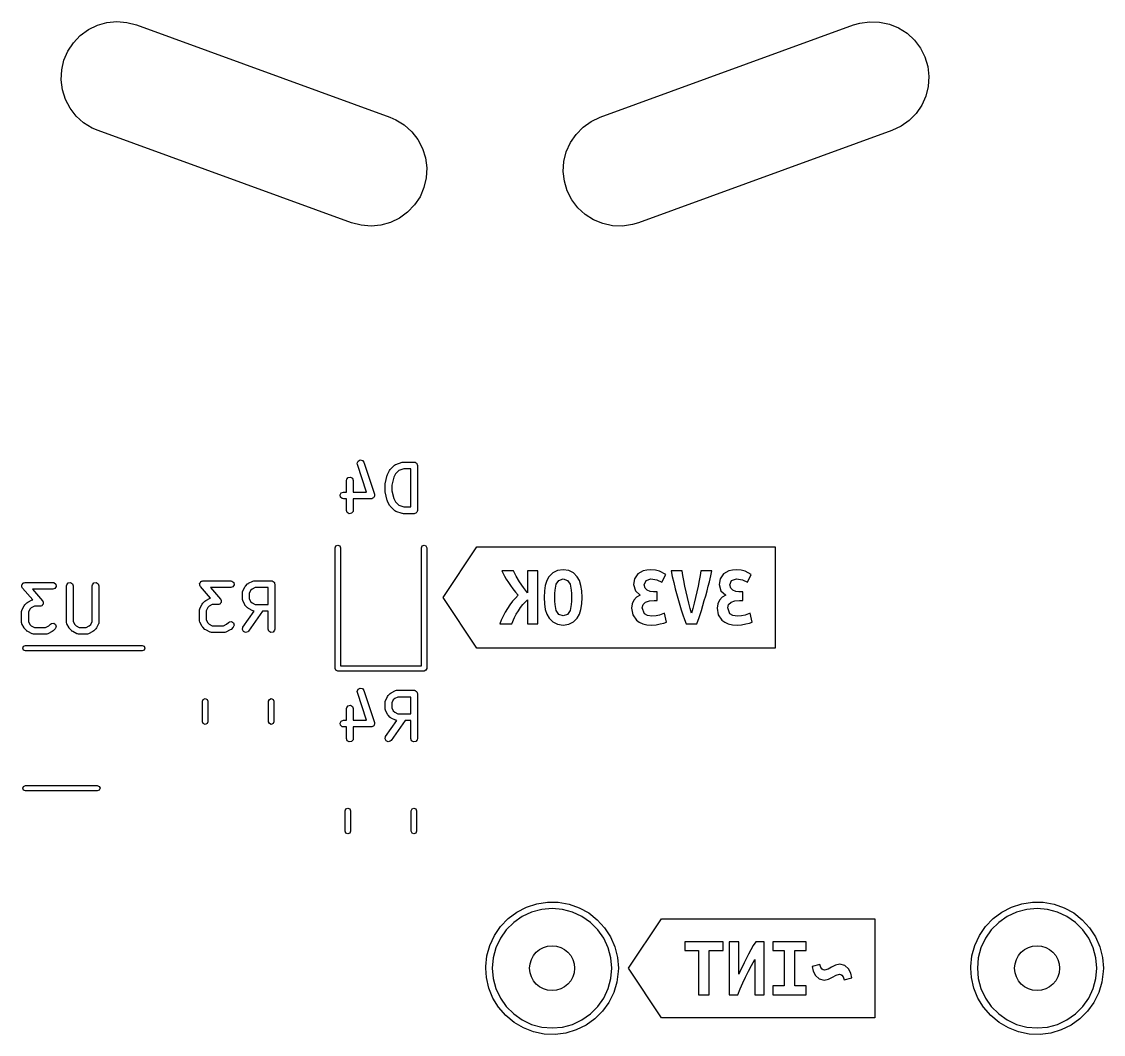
# Model space of a CAD drawing. Extents: x 15 to 417, y -164 to -100.
# Drawn here: x 40.26 to 64.34, y -158.95 to -136.41 of the extents above; entities that cross this region are included whole.
import ezdxf

# ---------------------------------------------------------------- set-up
doc = ezdxf.new("R2010")
doc.units = 0
doc.layers.add('BLACK', color=7, linetype='CONTINUOUS')

msp = doc.modelspace()

# ---------------------------------------------------------------- linework, layer by layer
at = {"layer": 'BLACK', "linetype": 'CONTINUOUS'}
for p, q in [((41.7491, -136.586), (41.949, -136.489)), ((41.949, -136.489), (42.163, -136.429)), ((42.163, -136.429), (42.3842, -136.408)), ((42.3842, -136.408), (42.6057, -136.426)), ((42.6057, -136.426), (42.8204, -136.483)), ((42.8204, -136.483), (48.4586, -138.535)), ((53.1414, -138.535), (58.7796, -136.483)), ((58.7796, -136.483), (58.9174, -136.442)), ((58.9174, -136.442), (59.1373, -136.41)), ((59.1373, -136.41), (59.3594, -136.417)), ((59.3594, -136.417), (59.5767, -136.464)), ((59.5767, -136.464), (59.7823, -136.548)), ((41.416, -136.878), (41.5696, -136.717)), ((41.5696, -136.717), (41.7491, -136.586)), ((59.7823, -136.548), (59.9698, -136.668)), ((59.9698, -136.668), (60.1331, -136.818)), ((41.2934, -137.063), (41.416, -136.878)), ((60.1331, -136.818), (60.2671, -136.996)), ((41.2055, -137.268), (41.2934, -137.063)), ((60.2671, -136.996), (60.3677, -137.194)), ((60.3677, -137.194), (60.4315, -137.407)), ((41.1551, -137.484), (41.2055, -137.268)), ((60.4315, -137.407), (60.4567, -137.627)), ((41.1438, -137.706), (41.1551, -137.484)), ((41.1721, -137.926), (41.1438, -137.706)), ((60.4567, -137.627), (60.4424, -137.849)), ((41.2389, -138.138), (41.1721, -137.926)), ((60.4424, -137.849), (60.389, -138.065)), ((41.3422, -138.335), (41.2389, -138.138)), ((60.389, -138.065), (60.2982, -138.268)), ((41.4787, -138.51), (41.3422, -138.335)), ((60.2982, -138.268), (60.173, -138.451)), ((41.6441, -138.659), (41.4787, -138.51)), ((41.8332, -138.776), (41.6441, -138.659)), ((48.4586, -138.535), (48.5908, -138.592)), ((48.5908, -138.592), (48.7799, -138.709)), ((52.7588, -138.758), (52.9401, -138.63)), ((52.9401, -138.63), (53.1414, -138.535)), ((60.0172, -138.61), (59.8359, -138.738)), ((60.173, -138.451), (60.0172, -138.61)), ((41.9654, -138.833), (41.8332, -138.776)), ((47.6036, -140.885), (41.9654, -138.833)), ((48.7799, -138.709), (48.9453, -138.858)), ((48.9453, -138.858), (49.0818, -139.033)), ((52.4778, -139.1), (52.603, -138.917)), ((52.603, -138.917), (52.7588, -138.758)), ((59.6346, -138.833), (53.9964, -140.885)), ((59.8359, -138.738), (59.6346, -138.833)), ((49.0818, -139.033), (49.1851, -139.23)), ((52.387, -139.303), (52.4778, -139.1)), ((49.1851, -139.23), (49.2519, -139.442)), ((52.3336, -139.519), (52.387, -139.303)), ((49.2519, -139.442), (49.2802, -139.662)), ((52.3193, -139.741), (52.3336, -139.519)), ((49.2689, -139.884), (49.2185, -140.1)), ((49.2802, -139.662), (49.2689, -139.884)), ((52.3445, -139.961), (52.3193, -139.741)), ((49.2185, -140.1), (49.1306, -140.305)), ((52.4083, -140.174), (52.3445, -139.961)), ((49.1306, -140.305), (49.008, -140.49)), ((52.5089, -140.372), (52.4083, -140.174)), ((49.008, -140.49), (48.8544, -140.651)), ((52.6429, -140.55), (52.5089, -140.372)), ((52.8062, -140.7), (52.6429, -140.55)), ((48.6749, -140.782), (48.475, -140.879)), ((48.8544, -140.651), (48.6749, -140.782)), ((52.9937, -140.82), (52.8062, -140.7)), ((53.1993, -140.904), (52.9937, -140.82)), ((47.8183, -140.942), (47.6036, -140.885)), ((48.0398, -140.96), (47.8183, -140.942)), ((48.261, -140.939), (48.0398, -140.96)), ((48.475, -140.879), (48.261, -140.939)), ((53.4166, -140.951), (53.1993, -140.904)), ((53.6387, -140.958), (53.4166, -140.951)), ((53.8586, -140.926), (53.6387, -140.958)), ((53.9964, -140.885), (53.8586, -140.926)), ((47.7326, -146.238), (47.7515, -146.191)), ((47.7365, -146.264), (47.7326, -146.238)), ((47.9417, -146.88), (47.7365, -146.264)), ((47.7515, -146.191), (47.7966, -146.166)), ((47.7966, -146.166), (47.8469, -146.176)), ((47.8469, -146.176), (47.8788, -146.217)), ((47.8788, -146.217), (48.1169, -146.931)), ((48.4548, -146.397), (48.4682, -146.379)), ((48.4682, -146.379), (48.4689, -146.378)), ((48.4689, -146.378), (48.5641, -146.282)), ((48.5641, -146.282), (48.5854, -146.268)), ((48.5854, -146.268), (48.5899, -146.267)), ((48.5899, -146.267), (48.5934, -146.264)), ((48.5934, -146.264), (48.7363, -146.217)), ((48.7722, -146.363), (48.6577, -146.401)), ((48.7363, -146.217), (48.7585, -146.213)), ((48.7585, -146.213), (48.76, -146.213)), ((48.76, -146.213), (48.9981, -146.213)), ((48.9231, -146.363), (48.7722, -146.363)), ((48.9231, -147.213), (48.9231, -146.363)), ((48.9981, -146.213), (49.0078, -146.215)), ((49.0078, -146.215), (49.0111, -146.214)), ((49.0111, -146.214), (49.014, -146.216)), ((49.014, -146.216), (49.0237, -146.217)), ((49.0237, -146.217), (49.0387, -146.23)), ((49.0387, -146.23), (49.0555, -146.24)), ((49.0555, -146.24), (49.0579, -146.246)), ((49.0579, -146.246), (49.063, -146.25)), ((49.063, -146.25), (49.0664, -146.27)), ((49.0664, -146.27), (49.0731, -146.288)), ((49.0731, -146.288), (49.0731, -147.288)), ((47.4945, -146.621), (47.499, -146.596)), ((47.4945, -146.88), (47.4945, -146.621)), ((47.499, -146.596), (47.532, -146.556)), ((47.532, -146.556), (47.5825, -146.547)), ((47.5825, -146.547), (47.627, -146.573)), ((47.627, -146.573), (47.6445, -146.621)), ((47.6445, -146.621), (47.6445, -146.88)), ((48.3539, -146.698), (48.4015, -146.508)), ((48.4015, -146.508), (48.4068, -146.496)), ((48.4068, -146.496), (48.4072, -146.492)), ((48.4072, -146.492), (48.4548, -146.397)), ((48.545, -146.552), (48.5017, -146.726)), ((48.5835, -146.475), (48.545, -146.552)), ((48.6577, -146.401), (48.5835, -146.475)), ((48.3517, -146.716), (48.3543, -146.702)), ((48.3517, -146.859), (48.3517, -146.716)), ((48.3529, -146.863), (48.3517, -146.859)), ((48.3539, -146.877), (48.3529, -146.863)), ((48.3543, -146.702), (48.3539, -146.698)), ((48.5017, -146.726), (48.5017, -146.85)), ((48.5017, -146.85), (48.545, -147.024)), ((47.3528, -146.942), (47.3785, -146.897)), ((47.3617, -146.992), (47.3528, -146.942)), ((47.401, -147.025), (47.3617, -146.992)), ((47.3785, -146.897), (47.4267, -146.88)), ((47.4267, -147.03), (47.401, -147.025)), ((47.4267, -146.88), (47.4945, -146.88)), ((47.4945, -147.03), (47.4267, -147.03)), ((47.4945, -147.288), (47.4945, -147.03)), ((47.6445, -146.88), (47.9417, -146.88)), ((48.0457, -147.03), (47.6445, -147.03)), ((47.6445, -147.03), (47.6445, -147.288)), ((48.0511, -147.028), (48.0457, -147.03)), ((48.0567, -147.029), (48.0511, -147.028)), ((48.0747, -147.019), (48.0567, -147.029)), ((48.0939, -147.012), (48.0747, -147.019)), ((48.0968, -147.007), (48.0939, -147.012)), ((48.1018, -147.004), (48.0968, -147.007)), ((48.1093, -146.985), (48.1018, -147.004)), ((48.1196, -146.968), (48.1093, -146.985)), ((48.1169, -146.931), (48.1207, -146.957)), ((48.1207, -146.957), (48.1186, -146.962)), ((48.1186, -146.962), (48.1196, -146.968)), ((48.4015, -147.068), (48.3539, -146.877)), ((48.4035, -147.071), (48.4015, -147.068)), ((48.4072, -147.083), (48.4035, -147.071)), ((48.4548, -147.179), (48.4072, -147.083)), ((48.545, -147.024), (48.5835, -147.101)), ((48.5835, -147.101), (48.6577, -147.175)), ((47.5121, -147.336), (47.4945, -147.288)), ((47.5565, -147.362), (47.5121, -147.336)), ((47.64, -147.314), (47.607, -147.353)), ((47.6445, -147.288), (47.64, -147.314)), ((48.456, -147.18), (48.4548, -147.179)), ((48.4689, -147.198), (48.456, -147.18)), ((48.5641, -147.293), (48.4689, -147.198)), ((48.5682, -147.295), (48.5641, -147.293)), ((48.5705, -147.299), (48.5682, -147.295)), ((48.5934, -147.311), (48.5705, -147.299)), ((48.7363, -147.359), (48.5934, -147.311)), ((48.6577, -147.175), (48.7722, -147.213)), ((48.7722, -147.213), (48.9231, -147.213)), ((49.0399, -147.348), (49.0356, -147.353)), ((49.0463, -147.345), (49.0399, -147.348)), ((49.056, -147.328), (49.0463, -147.345)), ((49.0686, -147.314), (49.056, -147.328)), ((49.0703, -147.304), (49.0686, -147.314)), ((49.072, -147.301), (49.0703, -147.304)), ((49.0731, -147.288), (49.0714, -147.298)), ((49.0714, -147.298), (49.072, -147.301)), ((47.607, -147.353), (47.5565, -147.362)), ((48.7379, -147.359), (48.7363, -147.359)), ((48.76, -147.363), (48.7379, -147.359)), ((48.9981, -147.363), (48.76, -147.363)), ((49.0164, -147.356), (48.9981, -147.363)), ((49.0356, -147.353), (49.0164, -147.356)), ((47.2576, -148.079), (47.3, -148.061)), ((47.3, -148.061), (47.3424, -148.079)), ((49.1776, -148.079), (49.22, -148.061)), ((49.22, -148.061), (49.2624, -148.079)), ((47.24, -148.121), (47.2576, -148.079)), ((47.24, -150.806), (47.24, -148.121)), ((47.3424, -148.079), (47.36, -148.121)), ((47.36, -148.121), (47.36, -150.746)), ((49.16, -148.121), (49.1776, -148.079)), ((49.16, -150.746), (49.16, -148.121)), ((49.2624, -148.079), (49.28, -148.121)), ((49.28, -148.121), (49.28, -150.806)), ((49.6434, -149.225), (50.3954, -148.097)), ((50.3954, -148.097), (57.0366, -148.097)), ((57.0366, -148.097), (57.0366, -150.353)), ((51.2128, -148.636), (50.948, -148.636)), ((50.948, -148.636), (51.0118, -148.754)), ((51.0118, -148.754), (51.0516, -148.821)), ((51.27, -148.751), (51.2128, -148.636)), ((51.3452, -148.878), (51.27, -148.751)), ((51.7538, -148.636), (51.5195, -148.636)), ((51.5195, -148.636), (51.5195, -149.126)), ((51.7538, -149.816), (51.7538, -148.636)), ((51.9996, -148.765), (51.9521, -148.852)), ((52.083, -148.679), (51.9996, -148.765)), ((52.1884, -148.627), (52.083, -148.679)), ((52.3158, -148.61), (52.1884, -148.627)), ((52.4394, -148.627), (52.3158, -148.61)), ((52.5436, -148.679), (52.4394, -148.627)), ((52.6282, -148.765), (52.5436, -148.679)), ((52.6774, -148.852), (52.6282, -148.765)), ((53.977, -148.704), (53.9065, -148.81)), ((54.0979, -148.634), (53.977, -148.704)), ((54.1777, -148.616), (54.0979, -148.634)), ((54.2703, -148.61), (54.1777, -148.616)), ((54.3715, -148.618), (54.2703, -148.61)), ((54.4618, -148.645), (54.3715, -148.618)), ((54.598, -148.714), (54.4618, -148.645)), ((54.5142, -148.886), (54.598, -148.714)), ((54.7199, -148.636), (54.7454, -148.757)), ((54.9657, -148.636), (54.7199, -148.636)), ((54.7454, -148.757), (54.7761, -148.892)), ((54.9828, -148.735), (54.9657, -148.636)), ((55.0038, -148.85), (54.9828, -148.735)), ((55.3629, -148.735), (55.3429, -148.849)), ((55.3771, -148.636), (55.3629, -148.735)), ((55.6248, -148.636), (55.3771, -148.636)), ((55.5715, -148.876), (55.6029, -148.743)), ((55.6029, -148.743), (55.6248, -148.636)), ((55.882, -148.704), (55.8115, -148.81)), ((56.0029, -148.634), (55.882, -148.704)), ((56.0827, -148.616), (56.0029, -148.634)), ((56.1753, -148.61), (56.0827, -148.616)), ((56.2765, -148.618), (56.1753, -148.61)), ((56.3668, -148.645), (56.2765, -148.618)), ((56.503, -148.714), (56.3668, -148.645)), ((56.4192, -148.886), (56.503, -148.714)), ((40.2646, -148.955), (40.2676, -148.95)), ((40.2681, -148.975), (40.2646, -148.955)), ((40.2675, -148.944), (40.2802, -148.928)), ((40.2676, -148.95), (40.2675, -148.944)), ((40.2685, -148.995), (40.2681, -148.975)), ((40.273, -149.002), (40.2685, -148.995)), ((40.2735, -149.005), (40.273, -149.002)), ((40.2762, -149.008), (40.2735, -149.005)), ((40.282, -149.017), (40.2762, -149.008)), ((40.2802, -148.928), (40.2903, -148.91)), ((40.5097, -149.277), (40.282, -149.017)), ((40.2903, -148.91), (40.2959, -148.908)), ((40.2959, -148.908), (40.2996, -148.904)), ((40.2996, -148.904), (40.3195, -148.9)), ((40.3195, -148.9), (40.3385, -148.893)), ((40.3385, -148.893), (40.9575, -148.893)), ((40.9575, -148.893), (40.9832, -148.897)), ((41.0057, -149.025), (40.9575, -149.043)), ((40.9832, -148.897), (41.0225, -148.93)), ((41.0314, -148.981), (41.0057, -149.025)), ((41.0225, -148.93), (41.0314, -148.981)), ((41.2635, -148.968), (41.268, -148.942)), ((41.2635, -149.777), (41.2635, -148.968)), ((41.268, -148.942), (41.301, -148.903)), ((41.301, -148.903), (41.3515, -148.894)), ((41.3515, -148.894), (41.3959, -148.92)), ((41.3959, -148.92), (41.4135, -148.968)), ((41.4135, -148.968), (41.4135, -149.76)), ((41.8349, -148.968), (41.8394, -148.942)), ((41.8349, -149.76), (41.8349, -148.968)), ((41.8394, -148.942), (41.8724, -148.903)), ((41.8724, -148.903), (41.9229, -148.894)), ((41.9229, -148.894), (41.9674, -148.92)), ((41.9674, -148.92), (41.9849, -148.968)), ((41.9849, -148.968), (41.9849, -149.777)), ((44.2254, -148.918), (44.2284, -148.913)), ((44.2289, -148.938), (44.2254, -148.918)), ((44.2283, -148.907), (44.241, -148.891)), ((44.2284, -148.913), (44.2283, -148.907)), ((44.2294, -148.958), (44.2289, -148.938)), ((44.2338, -148.966), (44.2294, -148.958)), ((44.2343, -148.969), (44.2338, -148.966)), ((44.237, -148.971), (44.2343, -148.969)), ((44.2428, -148.981), (44.237, -148.971)), ((44.241, -148.891), (44.2511, -148.874)), ((44.4705, -149.241), (44.2428, -148.981)), ((44.2511, -148.874), (44.2567, -148.872)), ((44.2567, -148.872), (44.2604, -148.867)), ((44.2604, -148.867), (44.2803, -148.863)), ((44.2803, -148.863), (44.2993, -148.856)), ((44.2993, -148.856), (44.9183, -148.856)), ((44.9183, -149.006), (44.4646, -149.006)), ((44.4646, -149.006), (44.6891, -149.263)), ((44.9183, -148.856), (44.944, -148.861)), ((44.9665, -148.989), (44.9183, -149.006)), ((44.944, -148.861), (44.9833, -148.894)), ((44.9922, -148.944), (44.9665, -148.989)), ((44.9833, -148.894), (44.9922, -148.944)), ((45.1846, -149.088), (45.2322, -148.993)), ((45.2322, -148.993), (45.2456, -148.975)), ((45.2456, -148.975), (45.2463, -148.974)), ((45.2463, -148.974), (45.2939, -148.926)), ((45.2939, -148.926), (45.3122, -148.913)), ((45.3122, -148.913), (45.3134, -148.912)), ((45.3134, -148.912), (45.4086, -148.864)), ((45.4598, -149.006), (45.3913, -149.041)), ((45.4086, -148.864), (45.4336, -148.857)), ((45.4336, -148.857), (45.4379, -148.858)), ((45.4379, -148.858), (45.4421, -148.856)), ((45.4421, -148.856), (45.8231, -148.856)), ((45.7481, -149.006), (45.4598, -149.006)), ((45.7481, -149.38), (45.7481, -149.006)), ((45.8231, -148.856), (45.8328, -148.858)), ((45.8328, -148.858), (45.8361, -148.858)), ((45.8361, -148.858), (45.839, -148.859)), ((45.839, -148.859), (45.8487, -148.861)), ((45.8487, -148.861), (45.8637, -148.873)), ((45.8637, -148.873), (45.8805, -148.883)), ((45.8805, -148.883), (45.8829, -148.89)), ((45.8829, -148.89), (45.888, -148.894)), ((45.888, -148.894), (45.8914, -148.913)), ((45.8914, -148.913), (45.8981, -148.931)), ((45.8981, -148.931), (45.8981, -149.931)), ((51.0516, -148.821), (51.0966, -148.891)), ((51.0966, -148.891), (51.1459, -148.963)), ((51.1459, -148.963), (51.1985, -149.036)), ((51.4319, -149.008), (51.3452, -148.878)), ((51.5195, -149.126), (51.4319, -149.008)), ((51.9181, -148.958), (51.8978, -149.082)), ((51.9521, -148.852), (51.9181, -148.958)), ((52.1358, -149.064), (52.1625, -148.934)), ((52.1625, -148.934), (52.2187, -148.846)), ((52.2187, -148.846), (52.3158, -148.814)), ((52.3158, -148.814), (52.413, -148.846)), ((52.413, -148.846), (52.4692, -148.934)), ((52.4692, -148.934), (52.4958, -149.065)), ((52.7125, -148.958), (52.6774, -148.852)), ((52.7336, -149.082), (52.7125, -148.958)), ((53.9065, -148.81), (53.8836, -148.941)), ((53.8836, -148.941), (53.9236, -149.076)), ((54.1217, -148.949), (54.1608, -148.847)), ((54.1398, -149.021), (54.1217, -148.949)), ((54.1865, -149.067), (54.1398, -149.021)), ((54.1608, -148.847), (54.2684, -148.81)), ((54.2684, -148.81), (54.4008, -148.832)), ((54.4008, -148.832), (54.5142, -148.886)), ((54.7761, -148.892), (54.8118, -149.036)), ((55.0276, -148.973), (55.0038, -148.85)), ((55.0533, -149.1), (55.0276, -148.973)), ((55.3188, -148.972), (55.2924, -149.098)), ((55.3429, -148.849), (55.3188, -148.972)), ((55.519, -149.08), (55.5463, -148.976)), ((55.5463, -148.976), (55.5715, -148.876)), ((55.8115, -148.81), (55.7886, -148.941)), ((55.7886, -148.941), (55.8286, -149.076)), ((56.0267, -148.949), (56.0658, -148.847)), ((56.0448, -149.021), (56.0267, -148.949)), ((56.0915, -149.067), (56.0448, -149.021)), ((56.0658, -148.847), (56.1734, -148.81)), ((56.1734, -148.81), (56.3058, -148.832)), ((56.3058, -148.832), (56.4192, -148.886)), ((40.9575, -149.043), (40.5038, -149.043)), ((40.5038, -149.043), (40.7283, -149.299)), ((44.361, -149.293), (44.4562, -149.245)), ((44.4562, -149.245), (44.4705, -149.241)), ((44.6891, -149.263), (44.6949, -149.273)), ((44.6949, -149.273), (44.6976, -149.275)), ((45.1767, -149.122), (45.1812, -149.096)), ((45.1767, -149.265), (45.1767, -149.122)), ((45.1782, -149.269), (45.1767, -149.265)), ((45.1772, -149.273), (45.1782, -149.269)), ((45.1846, -149.298), (45.1772, -149.273)), ((45.1812, -149.096), (45.1841, -149.093)), ((45.1841, -149.093), (45.1846, -149.088)), ((45.3609, -149.071), (45.3267, -149.14)), ((45.3267, -149.14), (45.3267, -149.247)), ((45.3267, -149.247), (45.3609, -149.316)), ((45.3913, -149.041), (45.3609, -149.071)), ((50.3954, -150.353), (49.6434, -149.225)), ((51.2523, -149.241), (51.1919, -149.311)), ((51.1985, -149.036), (51.254, -149.109)), ((51.3119, -149.179), (51.2523, -149.241)), ((51.254, -149.109), (51.3119, -149.179)), ((51.8978, -149.082), (51.891, -149.225)), ((51.891, -149.225), (51.8979, -149.368)), ((52.1291, -149.225), (52.1308, -149.142)), ((52.1308, -149.308), (52.1291, -149.225)), ((52.1308, -149.142), (52.1358, -149.064)), ((52.4958, -149.065), (52.5008, -149.142)), ((52.5008, -149.142), (52.5025, -149.225)), ((52.5025, -149.225), (52.5008, -149.308)), ((52.7406, -149.225), (52.7336, -149.082)), ((52.7338, -149.368), (52.7406, -149.225)), ((53.9491, -149.223), (53.8884, -149.288)), ((53.9236, -149.076), (54.0303, -149.175)), ((54.0303, -149.175), (53.9491, -149.223)), ((54.2513, -149.092), (54.1865, -149.067)), ((54.3237, -149.099), (54.2513, -149.092)), ((54.4113, -149.099), (54.3237, -149.099)), ((54.4113, -149.294), (54.4113, -149.099)), ((54.8118, -149.036), (54.8523, -149.188)), ((54.8523, -149.188), (54.8818, -149.292)), ((55.0809, -149.228), (55.0533, -149.1)), ((55.1104, -149.354), (55.0809, -149.228)), ((55.2638, -149.226), (55.2333, -149.352)), ((55.2924, -149.098), (55.2638, -149.226)), ((55.4584, -149.298), (55.4895, -149.188)), ((55.4895, -149.188), (55.519, -149.08)), ((55.8541, -149.223), (55.7934, -149.288)), ((55.8286, -149.076), (55.9353, -149.175)), ((55.9353, -149.175), (55.8541, -149.223)), ((56.1563, -149.092), (56.0915, -149.067)), ((56.2287, -149.099), (56.1563, -149.092)), ((56.3163, -149.099), (56.2287, -149.099)), ((56.3163, -149.294), (56.3163, -149.099)), ((40.2635, -149.539), (40.268, -149.514)), ((40.268, -149.514), (40.2709, -149.51)), ((40.2709, -149.51), (40.2714, -149.506)), ((40.2714, -149.506), (40.319, -149.411)), ((40.319, -149.411), (40.3324, -149.393)), ((40.3324, -149.393), (40.3331, -149.391)), ((40.3331, -149.391), (40.3807, -149.343)), ((40.3807, -149.343), (40.399, -149.331)), ((40.399, -149.331), (40.4002, -149.329)), ((40.4002, -149.329), (40.4954, -149.282)), ((40.4477, -149.488), (40.4135, -149.557)), ((40.4781, -149.458), (40.4477, -149.488)), ((40.5467, -149.424), (40.4781, -149.458)), ((40.4954, -149.282), (40.5097, -149.277)), ((40.6718, -149.424), (40.5467, -149.424)), ((40.6908, -149.417), (40.6718, -149.424)), ((40.7106, -149.413), (40.6908, -149.417)), ((40.7144, -149.408), (40.7106, -149.413)), ((40.72, -149.406), (40.7144, -149.408)), ((40.7301, -149.389), (40.72, -149.406)), ((40.7283, -149.299), (40.7341, -149.309)), ((40.7428, -149.373), (40.7301, -149.389)), ((40.7341, -149.309), (40.7368, -149.311)), ((40.7368, -149.311), (40.7373, -149.314)), ((40.7373, -149.314), (40.7417, -149.322)), ((40.7417, -149.322), (40.7422, -149.342)), ((40.7422, -149.342), (40.7457, -149.362)), ((40.7457, -149.362), (40.7427, -149.367)), ((40.7427, -149.367), (40.7428, -149.373)), ((44.2243, -149.503), (44.2288, -149.477)), ((44.2243, -149.741), (44.2243, -149.503)), ((44.2288, -149.477), (44.2317, -149.474)), ((44.2317, -149.474), (44.2322, -149.469)), ((44.2322, -149.469), (44.2798, -149.374)), ((44.2798, -149.374), (44.2932, -149.356)), ((44.2932, -149.356), (44.2939, -149.355)), ((44.2939, -149.355), (44.3415, -149.307)), ((44.3415, -149.307), (44.3599, -149.294)), ((44.3599, -149.294), (44.361, -149.293)), ((44.4085, -149.452), (44.3743, -149.521)), ((44.4389, -149.422), (44.4085, -149.452)), ((44.5075, -149.387), (44.4389, -149.422)), ((44.6326, -149.387), (44.5075, -149.387)), ((44.6516, -149.38), (44.6326, -149.387)), ((44.6715, -149.376), (44.6516, -149.38)), ((44.6752, -149.372), (44.6715, -149.376)), ((44.6808, -149.37), (44.6752, -149.372)), ((44.6909, -149.352), (44.6808, -149.37)), ((44.7036, -149.337), (44.6909, -149.352)), ((44.6976, -149.275), (44.6981, -149.278)), ((44.6981, -149.278), (44.7025, -149.285)), ((44.7025, -149.285), (44.703, -149.305)), ((44.703, -149.305), (44.7065, -149.325)), ((44.7065, -149.325), (44.7035, -149.331)), ((44.7035, -149.331), (44.7036, -149.337)), ((45.2322, -149.393), (45.1846, -149.298)), ((45.2334, -149.395), (45.2322, -149.393)), ((45.2463, -149.413), (45.2334, -149.395)), ((45.2939, -149.461), (45.2463, -149.413)), ((45.2954, -149.461), (45.2939, -149.461)), ((45.3134, -149.475), (45.2954, -149.461)), ((45.4086, -149.522), (45.3134, -149.475)), ((45.3609, -149.316), (45.3913, -149.346)), ((45.3913, -149.346), (45.4598, -149.38)), ((45.4598, -149.38), (45.7481, -149.38)), ((51.0766, -149.47), (51.0249, -149.556)), ((51.1326, -149.388), (51.0766, -149.47)), ((51.1919, -149.311), (51.1326, -149.388)), ((51.3195, -149.521), (51.3683, -149.45)), ((51.3683, -149.45), (51.4195, -149.384)), ((51.4195, -149.384), (51.5195, -149.276)), ((51.5195, -149.276), (51.5195, -149.816)), ((51.8979, -149.368), (51.9186, -149.492)), ((51.9186, -149.492), (51.9531, -149.598)), ((52.1358, -149.385), (52.1308, -149.308)), ((52.1625, -149.516), (52.1358, -149.385)), ((52.4958, -149.386), (52.4692, -149.516)), ((52.5008, -149.308), (52.4958, -149.386)), ((52.679, -149.598), (52.7132, -149.492)), ((52.7132, -149.492), (52.7338, -149.368)), ((53.8505, -149.369), (53.8379, -149.465)), ((53.8379, -149.465), (53.8646, -149.616)), ((53.8884, -149.288), (53.8505, -149.369)), ((54.076, -149.461), (54.0946, -149.382)), ((54.1246, -149.589), (54.076, -149.461)), ((54.0946, -149.382), (54.1503, -149.331)), ((54.1503, -149.331), (54.2346, -149.303)), ((54.2346, -149.303), (54.3389, -149.294)), ((54.3389, -149.294), (54.4113, -149.294)), ((54.8818, -149.292), (54.9133, -149.397)), ((54.9133, -149.397), (54.9466, -149.504)), ((54.9466, -149.504), (54.9813, -149.61)), ((55.1409, -149.471), (55.1104, -149.354)), ((55.1714, -149.576), (55.1409, -149.471)), ((55.2021, -149.47), (55.1714, -149.576)), ((55.2333, -149.352), (55.2021, -149.47)), ((55.3924, -149.518), (55.426, -149.408)), ((55.426, -149.408), (55.4584, -149.298)), ((55.7555, -149.369), (55.7429, -149.465)), ((55.7429, -149.465), (55.7696, -149.616)), ((55.7934, -149.288), (55.7555, -149.369)), ((55.981, -149.461), (55.9996, -149.382)), ((56.0296, -149.589), (55.981, -149.461)), ((55.9996, -149.382), (56.0553, -149.331)), ((56.0553, -149.331), (56.1396, -149.303)), ((56.1396, -149.303), (56.2439, -149.294)), ((56.2439, -149.294), (56.3163, -149.294)), ((40.2635, -149.777), (40.2635, -149.539)), ((40.4135, -149.557), (40.4135, -149.76)), ((44.2258, -149.745), (44.2243, -149.741)), ((44.2248, -149.749), (44.2258, -149.745)), ((44.2322, -149.774), (44.2248, -149.749)), ((44.3743, -149.521), (44.3743, -149.723)), ((44.3743, -149.723), (44.4085, -149.792)), ((45.1902, -149.888), (45.4411, -149.53)), ((45.624, -149.53), (45.3131, -149.974)), ((45.4131, -149.523), (45.4086, -149.522)), ((45.4165, -149.526), (45.4131, -149.523)), ((45.4411, -149.53), (45.4165, -149.526)), ((45.7481, -149.53), (45.624, -149.53)), ((45.7481, -149.931), (45.7481, -149.53)), ((50.939, -149.731), (50.908, -149.816)), ((50.9785, -149.643), (50.939, -149.731)), ((51.0249, -149.556), (50.9785, -149.643)), ((51.1728, -149.816), (51.2328, -149.672)), ((51.2328, -149.672), (51.274, -149.596)), ((51.274, -149.596), (51.3195, -149.521)), ((51.9531, -149.598), (52.0015, -149.685)), ((52.0015, -149.685), (52.0853, -149.771)), ((52.2196, -149.604), (52.1625, -149.516)), ((52.3158, -149.636), (52.2196, -149.604)), ((52.413, -149.604), (52.3158, -149.636)), ((52.4692, -149.516), (52.413, -149.604)), ((52.5472, -149.771), (52.6311, -149.685)), ((52.6311, -149.685), (52.679, -149.598)), ((53.8646, -149.616), (53.9465, -149.735)), ((53.9465, -149.735), (54.0094, -149.779)), ((54.191, -149.627), (54.1246, -149.589)), ((54.2932, -149.64), (54.191, -149.627)), ((54.3834, -149.635), (54.2932, -149.64)), ((54.4599, -149.619), (54.3834, -149.635)), ((54.5732, -149.579), (54.4599, -149.619)), ((54.619, -149.776), (54.5732, -149.579)), ((54.9813, -149.61), (55.0169, -149.714)), ((55.0169, -149.714), (55.0533, -149.816)), ((55.2952, -149.816), (55.3424, -149.676)), ((55.3424, -149.676), (55.3924, -149.518)), ((55.7696, -149.616), (55.8515, -149.735)), ((55.8515, -149.735), (55.9144, -149.779)), ((56.096, -149.627), (56.0296, -149.589)), ((56.1982, -149.64), (56.096, -149.627)), ((56.2884, -149.635), (56.1982, -149.64)), ((56.3649, -149.619), (56.2884, -149.635)), ((56.4782, -149.579), (56.3649, -149.619)), ((56.524, -149.776), (56.4782, -149.579)), ((40.265, -149.782), (40.2635, -149.777)), ((40.264, -149.786), (40.265, -149.782)), ((40.2714, -149.811), (40.264, -149.786)), ((40.319, -149.906), (40.2714, -149.811)), ((40.3202, -149.907), (40.319, -149.906)), ((40.3331, -149.926), (40.3202, -149.907)), ((40.3807, -149.973), (40.3331, -149.926)), ((40.3822, -149.974), (40.3807, -149.973)), ((40.4002, -149.987), (40.3822, -149.974)), ((40.4954, -150.035), (40.4002, -149.987)), ((40.4135, -149.76), (40.4477, -149.828)), ((40.4477, -149.828), (40.4781, -149.859)), ((40.4781, -149.859), (40.5467, -149.893)), ((40.5467, -149.893), (40.797, -149.893)), ((40.797, -149.893), (40.8655, -149.859)), ((40.9434, -149.987), (40.8482, -150.035)), ((40.8655, -149.859), (40.9045, -149.82)), ((40.9045, -149.82), (40.9258, -149.805)), ((40.9258, -149.805), (40.9769, -149.8)), ((40.9446, -149.986), (40.9434, -149.987)), ((40.9629, -149.973), (40.9446, -149.986)), ((41.0106, -149.926), (40.9629, -149.973)), ((40.9769, -149.8), (41.019, -149.83)), ((41.0322, -149.879), (41.0106, -149.926)), ((41.019, -149.83), (41.0322, -149.879)), ((41.265, -149.782), (41.2635, -149.777)), ((41.264, -149.786), (41.265, -149.782)), ((41.2714, -149.811), (41.264, -149.786)), ((41.319, -149.906), (41.2714, -149.811)), ((41.3202, -149.907), (41.319, -149.906)), ((41.3331, -149.926), (41.3202, -149.907)), ((41.3807, -149.973), (41.3331, -149.926)), ((41.3822, -149.974), (41.3807, -149.973)), ((41.4002, -149.987), (41.3822, -149.974)), ((41.4954, -150.035), (41.4002, -149.987)), ((41.4135, -149.76), (41.4477, -149.828)), ((41.4477, -149.828), (41.4781, -149.859)), ((41.4781, -149.859), (41.5467, -149.893)), ((41.5467, -149.893), (41.7017, -149.893)), ((41.7017, -149.893), (41.7702, -149.859)), ((41.8482, -149.987), (41.753, -150.035)), ((41.7702, -149.859), (41.8006, -149.828)), ((41.8006, -149.828), (41.8349, -149.76)), ((41.8493, -149.986), (41.8482, -149.987)), ((41.8677, -149.973), (41.8493, -149.986)), ((41.9153, -149.926), (41.8677, -149.973)), ((41.916, -149.924), (41.9153, -149.926)), ((41.9294, -149.906), (41.916, -149.924)), ((41.977, -149.811), (41.9294, -149.906)), ((41.9775, -149.806), (41.977, -149.811)), ((41.9804, -149.803), (41.9775, -149.806)), ((41.9849, -149.777), (41.9804, -149.803)), ((44.2798, -149.87), (44.2322, -149.774)), ((44.281, -149.871), (44.2798, -149.87)), ((44.2939, -149.889), (44.281, -149.871)), ((44.3415, -149.937), (44.2939, -149.889)), ((44.343, -149.937), (44.3415, -149.937)), ((44.361, -149.951), (44.343, -149.937)), ((44.4562, -149.998), (44.361, -149.951)), ((44.4085, -149.792), (44.4389, -149.822)), ((44.4389, -149.822), (44.5075, -149.856)), ((44.5075, -149.856), (44.7578, -149.856)), ((44.7578, -149.856), (44.8263, -149.822)), ((44.9043, -149.951), (44.809, -149.998)), ((44.8263, -149.822), (44.8653, -149.783)), ((44.8653, -149.783), (44.8866, -149.768)), ((44.8866, -149.768), (44.9377, -149.764)), ((44.9054, -149.95), (44.9043, -149.951)), ((44.9237, -149.937), (44.9054, -149.95)), ((44.9714, -149.889), (44.9237, -149.937)), ((44.9377, -149.764), (44.9798, -149.793)), ((44.993, -149.843), (44.9714, -149.889)), ((44.9798, -149.793), (44.993, -149.843)), ((45.177, -149.938), (45.1902, -149.888)), ((45.1986, -149.984), (45.177, -149.938)), ((45.2451, -150.006), (45.1986, -149.984)), ((45.2947, -149.993), (45.2451, -150.006)), ((45.3131, -149.974), (45.2947, -149.993)), ((45.7656, -149.98), (45.7481, -149.931)), ((45.8101, -150.005), (45.7656, -149.98)), ((45.8606, -149.996), (45.8101, -150.005)), ((45.8936, -149.957), (45.8606, -149.996)), ((45.8981, -149.931), (45.8936, -149.957)), ((50.908, -149.816), (51.1728, -149.816)), ((51.5195, -149.816), (51.7538, -149.816)), ((52.0853, -149.771), (52.1894, -149.823)), ((52.1894, -149.823), (52.3139, -149.84)), ((52.3139, -149.84), (52.4414, -149.823)), ((52.4414, -149.823), (52.5472, -149.771)), ((54.0094, -149.779), (54.0875, -149.813)), ((54.0875, -149.813), (54.1813, -149.833)), ((54.1813, -149.833), (54.2913, -149.84)), ((54.2913, -149.84), (54.3837, -149.834)), ((54.3837, -149.834), (54.477, -149.817)), ((54.477, -149.817), (54.5599, -149.796)), ((54.5599, -149.796), (54.619, -149.776)), ((55.0533, -149.816), (55.2952, -149.816)), ((55.9144, -149.779), (55.9925, -149.813)), ((55.9925, -149.813), (56.0863, -149.833)), ((56.0863, -149.833), (56.1963, -149.84)), ((56.1963, -149.84), (56.2887, -149.834)), ((56.2887, -149.834), (56.382, -149.817)), ((56.382, -149.817), (56.4649, -149.796)), ((56.4649, -149.796), (56.524, -149.776)), ((40.4999, -150.035), (40.4954, -150.035)), ((40.5033, -150.038), (40.4999, -150.035)), ((40.529, -150.043), (40.5033, -150.038)), ((40.8147, -150.043), (40.529, -150.043)), ((40.8189, -150.041), (40.8147, -150.043)), ((40.8232, -150.042), (40.8189, -150.041)), ((40.8482, -150.035), (40.8232, -150.042)), ((41.4999, -150.035), (41.4954, -150.035)), ((41.5033, -150.038), (41.4999, -150.035)), ((41.529, -150.043), (41.5033, -150.038)), ((41.7194, -150.043), (41.529, -150.043)), ((41.7236, -150.041), (41.7194, -150.043)), ((41.728, -150.042), (41.7236, -150.041)), ((41.753, -150.035), (41.728, -150.042)), ((44.4607, -149.999), (44.4562, -149.998)), ((44.4641, -150.002), (44.4607, -149.999)), ((44.4898, -150.006), (44.4641, -150.002)), ((44.7755, -150.006), (44.4898, -150.006)), ((44.7797, -150.005), (44.7755, -150.006)), ((44.7841, -150.006), (44.7797, -150.005)), ((44.809, -149.998), (44.7841, -150.006)), ((40.288, -150.356), (40.3056, -150.313)), ((40.3056, -150.398), (40.288, -150.356)), ((40.3056, -150.313), (40.348, -150.296)), ((40.348, -150.415), (40.3056, -150.398)), ((40.348, -150.296), (42.948, -150.296)), ((42.948, -150.415), (40.348, -150.415)), ((42.948, -150.296), (42.9904, -150.313)), ((42.9904, -150.398), (42.948, -150.415)), ((42.9904, -150.313), (43.008, -150.356)), ((43.008, -150.356), (42.9904, -150.398)), ((57.0366, -150.353), (50.3954, -150.353)), ((47.2576, -150.849), (47.24, -150.806)), ((47.3, -150.867), (47.2576, -150.849)), ((49.22, -150.867), (47.3, -150.867)), ((47.36, -150.746), (49.16, -150.746)), ((49.2624, -150.849), (49.22, -150.867)), ((49.28, -150.806), (49.2624, -150.849)), ((47.7326, -151.318), (47.7515, -151.271)), ((47.7365, -151.344), (47.7326, -151.318)), ((47.9417, -151.96), (47.7365, -151.344)), ((47.7515, -151.271), (47.7966, -151.246)), ((47.7966, -151.246), (47.8469, -151.256)), ((47.8469, -151.256), (47.8788, -151.297)), ((47.8788, -151.297), (48.1169, -152.011)), ((48.3596, -151.525), (48.4072, -151.43)), ((48.4072, -151.43), (48.4206, -151.412)), ((48.4206, -151.412), (48.4213, -151.41)), ((48.4213, -151.41), (48.4689, -151.362)), ((48.4689, -151.362), (48.4872, -151.35)), ((48.4872, -151.35), (48.4884, -151.348)), ((48.4884, -151.348), (48.5836, -151.301)), ((48.5836, -151.301), (48.6086, -151.293)), ((48.6086, -151.293), (48.6129, -151.294)), ((48.6129, -151.294), (48.6171, -151.293)), ((48.6171, -151.293), (48.9981, -151.293)), ((48.9981, -151.293), (49.0078, -151.295)), ((49.0078, -151.295), (49.0111, -151.294)), ((49.0111, -151.294), (49.014, -151.296)), ((49.014, -151.296), (49.0237, -151.297)), ((49.0237, -151.297), (49.0387, -151.31)), ((49.0387, -151.31), (49.0555, -151.32)), ((49.0555, -151.32), (49.0579, -151.326)), ((49.0579, -151.326), (49.063, -151.33)), ((49.063, -151.33), (49.0664, -151.35)), ((49.0664, -151.35), (49.0731, -151.368)), ((49.0731, -151.368), (49.0731, -152.368)), ((44.29, -151.538), (44.3076, -151.496)), ((44.29, -151.992), (44.29, -151.538)), ((44.3076, -151.496), (44.35, -151.478)), ((44.35, -151.478), (44.3924, -151.496)), ((44.3924, -151.496), (44.41, -151.538)), ((44.41, -151.538), (44.41, -151.992)), ((45.76, -151.538), (45.7776, -151.496)), ((45.76, -151.992), (45.76, -151.538)), ((45.7776, -151.496), (45.82, -151.478)), ((45.82, -151.478), (45.8624, -151.496)), ((45.8624, -151.496), (45.88, -151.538)), ((45.88, -151.538), (45.88, -151.992)), ((47.4945, -151.701), (47.499, -151.676)), ((47.499, -151.676), (47.532, -151.636)), ((47.532, -151.636), (47.5825, -151.627)), ((47.5825, -151.627), (47.627, -151.653)), ((47.627, -151.653), (47.6445, -151.701)), ((48.3517, -151.558), (48.3562, -151.533)), ((48.3517, -151.701), (48.3517, -151.558)), ((48.3562, -151.533), (48.3591, -151.529)), ((48.3591, -151.529), (48.3596, -151.525)), ((48.5359, -151.508), (48.5017, -151.576)), ((48.5017, -151.576), (48.5017, -151.684)), ((48.5663, -151.477), (48.5359, -151.508)), ((48.6348, -151.443), (48.5663, -151.477)), ((48.9231, -151.443), (48.6348, -151.443)), ((48.9231, -151.817), (48.9231, -151.443)), ((47.4945, -151.96), (47.4945, -151.701)), ((47.6445, -151.701), (47.6445, -151.96)), ((48.3532, -151.705), (48.3517, -151.701)), ((48.3522, -151.71), (48.3532, -151.705)), ((48.3596, -151.735), (48.3522, -151.71)), ((48.4072, -151.83), (48.3596, -151.735)), ((48.4084, -151.831), (48.4072, -151.83)), ((48.4213, -151.849), (48.4084, -151.831)), ((48.4689, -151.897), (48.4213, -151.849)), ((48.4704, -151.898), (48.4689, -151.897)), ((48.4884, -151.911), (48.4704, -151.898)), ((48.5836, -151.959), (48.4884, -151.911)), ((48.5017, -151.684), (48.5359, -151.752)), ((48.5359, -151.752), (48.5663, -151.782)), ((48.5663, -151.782), (48.6348, -151.817)), ((48.6348, -151.817), (48.9231, -151.817)), ((44.3076, -152.034), (44.29, -151.992)), ((44.35, -152.052), (44.3076, -152.034)), ((44.3924, -152.034), (44.35, -152.052)), ((44.41, -151.992), (44.3924, -152.034)), ((45.7776, -152.034), (45.76, -151.992)), ((45.82, -152.052), (45.7776, -152.034)), ((45.8624, -152.034), (45.82, -152.052)), ((45.88, -151.992), (45.8624, -152.034)), ((47.3528, -152.022), (47.3785, -151.977)), ((47.3617, -152.072), (47.3528, -152.022)), ((47.401, -152.105), (47.3617, -152.072)), ((47.3785, -151.977), (47.4267, -151.96)), ((47.4267, -152.11), (47.401, -152.105)), ((47.4267, -151.96), (47.4945, -151.96)), ((47.4945, -152.11), (47.4267, -152.11)), ((47.4945, -152.368), (47.4945, -152.11)), ((47.6445, -151.96), (47.9417, -151.96)), ((48.0457, -152.11), (47.6445, -152.11)), ((47.6445, -152.11), (47.6445, -152.368)), ((48.0511, -152.108), (48.0457, -152.11)), ((48.0567, -152.109), (48.0511, -152.108)), ((48.0747, -152.099), (48.0567, -152.109)), ((48.0939, -152.092), (48.0747, -152.099)), ((48.0968, -152.087), (48.0939, -152.092)), ((48.1018, -152.084), (48.0968, -152.087)), ((48.1093, -152.065), (48.1018, -152.084)), ((48.1196, -152.048), (48.1093, -152.065)), ((48.1169, -152.011), (48.1207, -152.037)), ((48.1207, -152.037), (48.1186, -152.042)), ((48.1186, -152.042), (48.1196, -152.048)), ((48.3652, -152.325), (48.6161, -151.967)), ((48.799, -151.967), (48.4881, -152.411)), ((48.5881, -151.959), (48.5836, -151.959)), ((48.5915, -151.962), (48.5881, -151.959)), ((48.6161, -151.967), (48.5915, -151.962)), ((48.9231, -151.967), (48.799, -151.967)), ((48.9231, -152.368), (48.9231, -151.967)), ((47.5121, -152.416), (47.4945, -152.368)), ((47.64, -152.394), (47.607, -152.433)), ((47.6445, -152.368), (47.64, -152.394)), ((48.352, -152.374), (48.3652, -152.325)), ((48.3736, -152.421), (48.352, -152.374)), ((48.9406, -152.416), (48.9231, -152.368)), ((49.0686, -152.394), (49.0356, -152.433)), ((49.0731, -152.368), (49.0686, -152.394)), ((47.5565, -152.442), (47.5121, -152.416)), ((47.607, -152.433), (47.5565, -152.442)), ((48.4201, -152.443), (48.3736, -152.421)), ((48.4697, -152.429), (48.4201, -152.443)), ((48.4881, -152.411), (48.4697, -152.429)), ((48.9851, -152.442), (48.9406, -152.416)), ((49.0356, -152.433), (48.9851, -152.442)), ((40.288, -153.475), (40.3056, -153.433)), ((40.3056, -153.518), (40.288, -153.475)), ((40.3056, -153.433), (40.348, -153.415)), ((40.348, -153.535), (40.3056, -153.518)), ((40.348, -153.415), (41.948, -153.415)), ((41.948, -153.535), (40.348, -153.535)), ((41.948, -153.415), (41.9904, -153.433)), ((41.9904, -153.518), (41.948, -153.535)), ((41.9904, -153.433), (42.008, -153.475)), ((42.008, -153.475), (41.9904, -153.518)), ((47.465, -153.974), (47.4826, -153.932)), ((47.465, -154.429), (47.465, -153.974)), ((47.4826, -153.932), (47.525, -153.914)), ((47.525, -153.914), (47.5674, -153.932)), ((47.5674, -153.932), (47.585, -153.974)), ((47.585, -153.974), (47.585, -154.429)), ((48.935, -153.974), (48.9526, -153.932)), ((48.935, -154.429), (48.935, -153.974)), ((48.9526, -153.932), (48.995, -153.914)), ((48.995, -153.914), (49.0374, -153.932)), ((49.0374, -153.932), (49.055, -153.974)), ((49.055, -153.974), (49.055, -154.429)), ((47.4826, -154.471), (47.465, -154.429)), ((47.525, -154.489), (47.4826, -154.471)), ((47.5674, -154.471), (47.525, -154.489)), ((47.585, -154.429), (47.5674, -154.471)), ((48.9526, -154.471), (48.935, -154.429)), ((48.995, -154.489), (48.9526, -154.471)), ((49.0374, -154.471), (48.995, -154.489)), ((49.055, -154.429), (49.0374, -154.471)), ((51.7282, -156.045), (51.9671, -156.009)), ((51.9671, -156.009), (52.2088, -156.012)), ((52.2088, -156.012), (52.4468, -156.054)), ((62.5232, -156.045), (62.7621, -156.009)), ((62.7621, -156.009), (63.0038, -156.012)), ((63.0038, -156.012), (63.2418, -156.054)), ((51.0907, -156.377), (51.284, -156.232)), ((51.284, -156.232), (51.4984, -156.12)), ((51.6151, -156.23), (51.405, -156.328)), ((51.4984, -156.12), (51.7282, -156.045)), ((51.839, -156.17), (51.6151, -156.23)), ((52.07, -156.15), (51.839, -156.17)), ((52.301, -156.17), (52.07, -156.15)), ((52.5249, -156.23), (52.301, -156.17)), ((52.4468, -156.054), (52.6746, -156.135)), ((52.735, -156.328), (52.5249, -156.23)), ((52.6746, -156.135), (52.8863, -156.251)), ((52.8863, -156.251), (53.0759, -156.401)), ((61.8857, -156.377), (62.079, -156.232)), ((62.079, -156.232), (62.2934, -156.12)), ((62.4101, -156.23), (62.2, -156.328)), ((62.2934, -156.12), (62.5232, -156.045)), ((62.634, -156.17), (62.4101, -156.23)), ((62.865, -156.15), (62.634, -156.17)), ((63.096, -156.17), (62.865, -156.15)), ((63.3199, -156.23), (63.096, -156.17)), ((63.2418, -156.054), (63.4696, -156.135)), ((63.53, -156.328), (63.3199, -156.23)), ((63.4696, -156.135), (63.6813, -156.251)), ((63.6813, -156.251), (63.8709, -156.401)), ((50.9237, -156.552), (51.0907, -156.377)), ((51.2151, -156.461), (51.0511, -156.625)), ((51.405, -156.328), (51.2151, -156.461)), ((52.9249, -156.461), (52.735, -156.328)), ((53.0889, -156.625), (52.9249, -156.461)), ((53.0759, -156.401), (53.2386, -156.58)), ((53.7738, -157.48), (54.5086, -156.378)), ((54.5086, -156.378), (59.2562, -156.378)), ((59.2562, -156.378), (59.2562, -158.582)), ((61.7187, -156.552), (61.8857, -156.377)), ((62.0101, -156.461), (61.8461, -156.625)), ((62.2, -156.328), (62.0101, -156.461)), ((63.7199, -156.461), (63.53, -156.328)), ((63.8839, -156.625), (63.7199, -156.461)), ((63.8709, -156.401), (64.0336, -156.58)), ((50.7875, -156.751), (50.9237, -156.552)), ((51.0511, -156.625), (50.9181, -156.815)), ((53.2219, -156.815), (53.0889, -156.625)), ((53.2386, -156.58), (53.3699, -156.783)), ((61.5825, -156.751), (61.7187, -156.552)), ((61.8461, -156.625), (61.7131, -156.815)), ((64.0169, -156.815), (63.8839, -156.625)), ((64.0336, -156.58), (64.1649, -156.783)), ((50.6211, -157.204), (50.6857, -156.971)), ((50.6857, -156.971), (50.7875, -156.751)), ((50.9181, -156.815), (50.8202, -157.025)), ((53.3198, -157.025), (53.2219, -156.815)), ((53.3699, -156.783), (53.4663, -157.005)), ((55.0212, -156.89), (55.0212, -157.085)), ((55.8785, -156.89), (55.0212, -156.89)), ((55.8785, -157.085), (55.8785, -156.89)), ((56.2252, -156.89), (56.0137, -156.89)), ((56.0137, -156.89), (56.0137, -158.07)), ((56.2252, -157.616), (56.2252, -156.89)), ((56.549, -156.978), (56.4957, -157.072)), ((56.6024, -156.89), (56.549, -156.978)), ((56.791, -156.89), (56.6024, -156.89)), ((56.791, -158.07), (56.791, -156.89)), ((57.7282, -156.89), (56.9796, -156.89)), ((56.9796, -156.89), (56.9796, -157.085)), ((57.7282, -157.085), (57.7282, -156.89)), ((61.4161, -157.204), (61.4807, -156.971)), ((61.4807, -156.971), (61.5825, -156.751)), ((61.7131, -156.815), (61.6152, -157.025)), ((64.1148, -157.025), (64.0169, -156.815)), ((64.1649, -156.783), (64.2613, -157.005)), ((50.5954, -157.444), (50.6211, -157.204)), ((50.8202, -157.025), (50.7601, -157.249)), ((53.3799, -157.249), (53.3198, -157.025)), ((53.4663, -157.005), (53.5252, -157.239)), ((55.0212, -157.085), (55.3317, -157.085)), ((55.3317, -157.085), (55.3317, -158.07)), ((55.568, -158.07), (55.568, -157.085)), ((55.568, -157.085), (55.8785, -157.085)), ((56.4431, -157.17), (56.3919, -157.268)), ((56.4957, -157.072), (56.4431, -157.17)), ((56.9796, -157.085), (57.2348, -157.085)), ((57.2348, -157.085), (57.2348, -157.875)), ((57.4711, -157.875), (57.4711, -157.085)), ((57.4711, -157.085), (57.7282, -157.085)), ((61.3904, -157.444), (61.4161, -157.204)), ((61.6152, -157.025), (61.5551, -157.249)), ((64.1749, -157.249), (64.1148, -157.025)), ((64.2613, -157.005), (64.3202, -157.239)), ((50.5975, -157.48), (50.5954, -157.444)), ((50.7601, -157.249), (50.7399, -157.48)), ((53.4001, -157.48), (53.3799, -157.249)), ((53.5252, -157.239), (53.545, -157.48)), ((56.2985, -157.456), (56.2588, -157.542)), ((56.3433, -157.363), (56.2985, -157.456)), ((56.3919, -157.268), (56.3433, -157.363)), ((56.4411, -157.548), (56.5087, -157.417)), ((56.5087, -157.417), (56.5795, -157.287)), ((56.5795, -157.287), (56.5795, -158.07)), ((58.0292, -157.395), (57.8559, -157.443)), ((57.8559, -157.443), (57.8835, -157.543)), ((58.053, -157.462), (58.0292, -157.395)), ((58.2921, -157.456), (58.2121, -157.501)), ((58.3788, -157.411), (58.2921, -157.456)), ((58.4731, -157.391), (58.3788, -157.411)), ((58.5874, -157.421), (58.4731, -157.391)), ((58.6664, -157.494), (58.5874, -157.421)), ((61.3925, -157.48), (61.3904, -157.444)), ((61.5551, -157.249), (61.5349, -157.48)), ((64.1951, -157.48), (64.1749, -157.249)), ((64.3202, -157.239), (64.34, -157.48)), ((50.6094, -157.685), (50.5975, -157.48)), ((50.6625, -157.921), (50.6094, -157.685)), ((50.7399, -157.48), (50.7601, -157.711)), ((53.3799, -157.711), (53.4001, -157.48)), ((53.5432, -157.552), (53.5117, -157.792)), ((53.545, -157.48), (53.5432, -157.552)), ((54.5086, -158.582), (53.7738, -157.48)), ((56.2588, -157.542), (56.2252, -157.616)), ((56.3154, -157.808), (56.3766, -157.678)), ((56.3766, -157.678), (56.4411, -157.548)), ((57.8835, -157.543), (57.934, -157.64)), ((57.934, -157.64), (58.013, -157.714)), ((58.0787, -157.5), (58.053, -157.462)), ((58.1064, -157.517), (58.0787, -157.5)), ((58.1359, -157.521), (58.1064, -157.517)), ((58.2121, -157.501), (58.1359, -157.521)), ((58.2226, -157.724), (58.3093, -157.679)), ((58.3093, -157.679), (58.3902, -157.634)), ((58.3902, -157.634), (58.4655, -157.614)), ((58.4655, -157.614), (58.495, -157.618)), ((58.495, -157.618), (58.5226, -157.634)), ((58.5226, -157.634), (58.5474, -157.671)), ((58.5474, -157.671), (58.5702, -157.738)), ((58.5702, -157.738), (58.7436, -157.691)), ((58.7169, -157.59), (58.6664, -157.494)), ((58.7436, -157.691), (58.7169, -157.59)), ((61.4044, -157.685), (61.3925, -157.48)), ((61.4575, -157.921), (61.4044, -157.685)), ((61.5349, -157.48), (61.5551, -157.711)), ((64.1749, -157.711), (64.1951, -157.48)), ((64.3382, -157.552), (64.3067, -157.792)), ((64.34, -157.48), (64.3382, -157.552)), ((50.7534, -158.145), (50.6625, -157.921)), ((50.7601, -157.711), (50.8202, -157.935)), ((50.8202, -157.935), (50.9181, -158.145)), ((53.2219, -158.145), (53.3198, -157.935)), ((53.3198, -157.935), (53.3799, -157.711)), ((53.5117, -157.792), (53.4414, -158.023)), ((56.2023, -158.07), (56.2573, -157.939)), ((56.2573, -157.939), (56.3154, -157.808)), ((57.2348, -157.875), (56.9796, -157.875)), ((56.9796, -157.875), (56.9796, -158.07)), ((57.7282, -157.875), (57.4711, -157.875)), ((57.7282, -158.07), (57.7282, -157.875)), ((58.013, -157.714), (58.1264, -157.744)), ((58.1264, -157.744), (58.2226, -157.724)), ((61.5484, -158.145), (61.4575, -157.921)), ((61.5551, -157.711), (61.6152, -157.935)), ((61.6152, -157.935), (61.7131, -158.145)), ((64.0169, -158.145), (64.1148, -157.935)), ((64.1148, -157.935), (64.1749, -157.711)), ((64.3067, -157.792), (64.2364, -158.023)), ((50.8797, -158.351), (50.7534, -158.145)), ((50.9181, -158.145), (51.0511, -158.335)), ((53.0889, -158.335), (53.2219, -158.145)), ((53.4414, -158.023), (53.3343, -158.24)), ((55.3317, -158.07), (55.568, -158.07)), ((56.0137, -158.07), (56.2023, -158.07)), ((56.5795, -158.07), (56.791, -158.07)), ((56.9796, -158.07), (57.7282, -158.07)), ((61.6747, -158.351), (61.5484, -158.145)), ((61.7131, -158.145), (61.8461, -158.335)), ((63.8839, -158.335), (64.0169, -158.145)), ((64.2364, -158.023), (64.1293, -158.24)), ((51.038, -158.534), (50.8797, -158.351)), ((51.0511, -158.335), (51.2151, -158.499)), ((52.9249, -158.499), (53.0889, -158.335)), ((53.3343, -158.24), (53.1933, -158.436)), ((61.833, -158.534), (61.6747, -158.351)), ((61.8461, -158.335), (62.0101, -158.499)), ((63.7199, -158.499), (63.8839, -158.335)), ((64.1293, -158.24), (63.9883, -158.436)), ((51.224, -158.688), (51.038, -158.534)), ((51.2151, -158.499), (51.405, -158.632)), ((51.405, -158.632), (51.6151, -158.73)), ((52.5249, -158.73), (52.735, -158.632)), ((52.735, -158.632), (52.9249, -158.499)), ((53.0221, -158.607), (52.8253, -158.747)), ((53.1933, -158.436), (53.0221, -158.607)), ((59.2562, -158.582), (54.5086, -158.582)), ((62.019, -158.688), (61.833, -158.534)), ((62.0101, -158.499), (62.2, -158.632)), ((62.2, -158.632), (62.4101, -158.73)), ((63.3199, -158.73), (63.53, -158.632)), ((63.53, -158.632), (63.7199, -158.499)), ((63.817, -158.607), (63.6203, -158.747)), ((63.9883, -158.436), (63.817, -158.607)), ((51.4327, -158.81), (51.224, -158.688)), ((51.6585, -158.896), (51.4327, -158.81)), ((51.6151, -158.73), (51.839, -158.79)), ((51.8954, -158.945), (51.6585, -158.896)), ((51.839, -158.79), (52.07, -158.81)), ((52.07, -158.81), (52.301, -158.79)), ((52.301, -158.79), (52.5249, -158.73)), ((52.6082, -158.853), (52.3767, -158.923)), ((52.8253, -158.747), (52.6082, -158.853)), ((62.2277, -158.81), (62.019, -158.688)), ((62.4535, -158.896), (62.2277, -158.81)), ((62.4101, -158.73), (62.634, -158.79)), ((62.6904, -158.945), (62.4535, -158.896)), ((62.634, -158.79), (62.865, -158.81)), ((62.865, -158.81), (63.096, -158.79)), ((63.096, -158.79), (63.3199, -158.73)), ((63.4032, -158.853), (63.1717, -158.923)), ((63.6203, -158.747), (63.4032, -158.853)), ((52.1369, -158.953), (51.8954, -158.945)), ((52.3767, -158.923), (52.1369, -158.953)), ((62.9319, -158.953), (62.6904, -158.945)), ((63.1717, -158.923), (62.9319, -158.953))]:
    msp.add_line(p, q, dxfattribs=at)
at = {"layer": 'BLACK'}
for centre in [(52.07, -157.48), (62.865, -157.48)]:
    msp.add_circle(centre, 0.5, dxfattribs=at)

doc.saveas('drawing.dxf')
